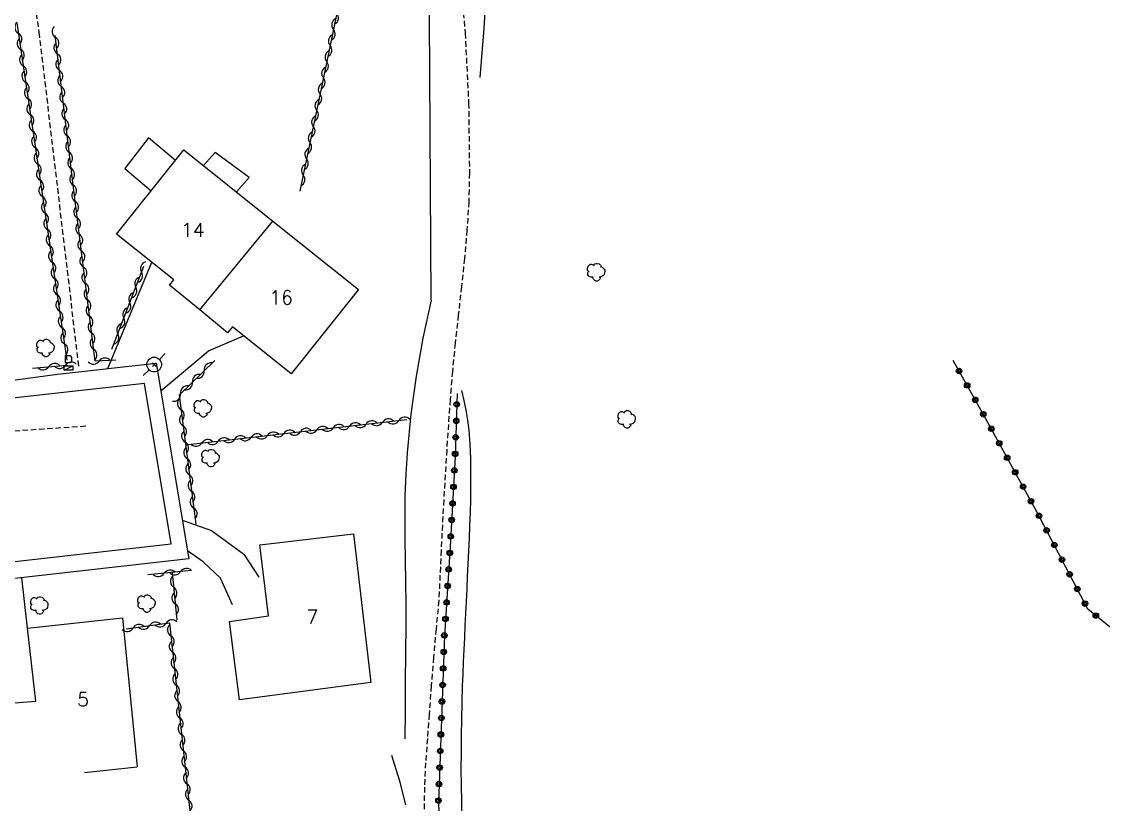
# Model space of a CAD drawing. Header units: millimetres. Extents: x 157000 to 158000, y 155000 to 156000.
# Drawn here: x 157265.4 to 157363.6, y 155252 to 155323 of the extents above; entities that cross this region are included whole.
import ezdxf
from ezdxf.enums import TextEntityAlignment as Align

# ---------------------------------------------------------------- set-up
doc = ezdxf.new("R2010")
doc.units = ezdxf.units.MM
doc.linetypes.add('DASHED', pattern=[0.75, 0.5, -0.25])
doc.layers.get('0').update_dxf_attribs({"linetype": 'CONTINUOUS'})
for name, color, linetype in [('W0001', 6, 'DASHED'), ('W0014', 7, 'CONTINUOUS'), ('W0017', 7, 'CONTINUOUS'), ('W0070', 7, 'DASHED'), ('W0101', 7, 'CONTINUOUS'), ('W0104', 1, 'CONTINUOUS'), ('W0211', 2, 'CONTINUOUS'), ('W0300', 7, 'CONTINUOUS'), ('W0310', 3, 'CONTINUOUS'), ('W0323', 7, 'CONTINUOUS'), ('W0438', 7, 'CONTINUOUS'), ('W0473', 7, 'CONTINUOUS'), ('W0991', 7, 'CONTINUOUS'), ('W1102', 7, 'CONTINUOUS')]:
    doc.layers.add(name, color=color, linetype=linetype)
doc.styles.get("Standard").update_dxf_attribs({"font": 'romans.shx', "width": 0.85})

# ---------------------------------------------------------------- blocks, each defined once
blk = doc.blocks.new('T300')
for p, q in [((-0.8, 0.514), (-0.857, 0.343)), ((-0.857, 0.343), (-0.857, 0.171)), ((-0.857, 0.171), (-0.743, 0.057)), ((-0.686, 0.629), (-0.8, 0.514)), ((-0.8, -0.057), (-0.743, 0.057)), ((-0.743, 0.057), (-0.686, 0.114)), ((-0.571, 0.686), (-0.686, 0.629)), ((-0.457, 0.686), (-0.571, 0.686)), ((-0.286, 0.629), (-0.457, 0.686)), ((-0.286, 0.629), (-0.171, 0.743)), ((-0.229, 0.571), (-0.286, 0.629)), ((-0.171, 0.743), (-0.057, 0.8)), ((-0.057, 0.8), (0.057, 0.8)), ((0.057, 0.8), (0.229, 0.743)), ((0.229, 0.743), (0.343, 0.629)), ((0.343, 0.629), (0.4, 0.514)), ((0.457, 0.457), (0.343, 0.457)), ((0.4, 0.514), (0.4, 0.457)), ((0.571, 0.4), (0.457, 0.457)), ((0.571, 0.4), (0.686, 0.286)), ((0.686, 0.286), (0.743, 0.171)), ((0.743, 0.057), (0.686, -0.171)), ((0.743, 0.171), (0.743, 0.057)), ((-0.8, -0.171), (-0.8, -0.057)), ((-0.8, -0.229), (-0.8, -0.171)), ((-0.743, -0.343), (-0.8, -0.229)), ((-0.686, -0.4), (-0.743, -0.343)), ((-0.514, -0.457), (-0.686, -0.4)), ((-0.4, -0.457), (-0.514, -0.457)), ((-0.4, -0.457), (-0.343, -0.457)), ((-0.343, -0.457), (-0.343, -0.4)), ((-0.343, -0.514), (-0.343, -0.457)), ((-0.286, -0.629), (-0.343, -0.514)), ((-0.171, -0.743), (-0.286, -0.629)), ((-0.057, -0.8), (-0.171, -0.743)), ((0.057, -0.8), (-0.057, -0.8)), ((0.171, -0.743), (0.057, -0.8)), ((0.229, -0.686), (0.171, -0.743)), ((0.286, -0.457), (0.229, -0.457)), ((0.286, -0.629), (0.229, -0.686)), ((0.457, -0.4), (0.286, -0.457)), ((0.343, -0.514), (0.286, -0.629)), ((0.343, -0.514), (0.343, -0.457)), ((0.571, -0.343), (0.457, -0.4)), ((0.629, -0.286), (0.571, -0.343)), ((0.686, -0.171), (0.629, -0.286))]:
    blk.add_line(p, q)
blk = doc.blocks.new('T473')
for p, q in [((0.500001, 0.500001), (1.000002, 1.000002)), ((-0.166667, 0.166667), (0.166667, -0.166667)), ((-0.166667, -0.166667), (0.166667, 0.166667)), ((-1.000002, -1.000002), (-0.500001, -0.500001))]:
    blk.add_line(p, q)
blk.add_ellipse((0, 0), major_axis=(0.471405, 0.471405), ratio=1, start_param=5.497787144, end_param=11.780972451)
blk = doc.blocks.new('T438')
for p, q in [((0.15, 1.1), (-0.3, 1.1)), ((-0.3, 1.1), (-0.3, 0.5)), ((-0.4, 0.2), (0.4, 0.2)), ((-0.4, -0.2), (-0.4, 0.2)), ((-0.3, 0.5), (0.15, 0.5)), ((0.3, 0.65), (0.3, 0.95)), ((0.4, 0.2), (0.4, -0.2))]:
    blk.add_line(p, q)
at = {"flags": 128}
for points in [[(-0.4, -0.2), (0.4, 0.2)], [(0.4, -0.2), (-0.4, -0.2)]]:
    blk.add_lwpolyline(points, dxfattribs=at)
for centre, major_axis, start_param, end_param in [((0.15, 0.95), (0.106, -0.106), 0.785398, 2.356194), ((0.15, 0.65), (0.106, 0.106), 3.926991, 5.497787)]:
    blk.add_ellipse(centre, major_axis=major_axis, ratio=1, start_param=start_param, end_param=end_param)
blk = doc.blocks.new('t310o')
at = {"color": 0, "linetype": 'Continuous'}
for centre, start, end in [((-0.5, 0.375), 216.8699, 323.1304), ((0.5, -0.375), 36.8699, 143.1303)]:
    blk.add_arc(centre, 0.625, start, end, dxfattribs=at)
blk = doc.blocks.new('t323o')
at = {"color": 0, "linetype": 'Continuous'}
for radius in [0.25, 0.15]:
    blk.add_circle((0, 0), radius, dxfattribs=at)

msp = doc.modelspace()

# ---------------------------------------------------------------- linework, layer by layer
at = {"layer": 'W0001'}
msp.add_lwpolyline([(157271.168, 155286.265), (157264.233, 155285.795)], dxfattribs=at)
at = {"layer": 'W0014'}
for points in [[(157215.394, 155283.947), (157239.949, 155287.122), (157268.62, 155290.993), (157277.576, 155292.001), (157280.522, 155274.243), (157261.488, 155272.087)], [(157262.814, 155273.793), (157278.937, 155275.613), (157276.505, 155290.16), (157250.891, 155287.304), (157232.465, 155284.728), (157217.578, 155282.779)]]:
    msp.add_lwpolyline(points, dxfattribs=at)
at = {"layer": 'W0017'}
for points in [[(157273.163, 155291.504), (157277.158, 155301.15)], [(157277.991, 155289.499), (157282.32, 155293.101), (157285.495, 155294.478)], [(157280.01, 155277.726), (157282.599, 155276.8), (157285.522, 155274.664), (157286.894, 155272.577)], [(157284.495, 155270.062), (157283.392, 155272.473), (157281.832, 155273.967), (157280.405, 155274.95)], [(157265.9, 155267.933), (157265.361, 155272.526)]]:
    msp.add_lwpolyline(points, dxfattribs=at)
at = {"layer": 'W0070'}
for points in [[(157261.605, 155359.391), (157266.923, 155322.019), (157270.512, 155291.732)], [(157304.24, 155334.591), (157305.05, 155328.284), (157305.615, 155321.95), (157305.934, 155315.599), (157306.007, 155309.241), (157305.938, 155306.658), (157305.781, 155304.079), (157305.557, 155301.507), (157305.287, 155298.939), (157304.997, 155296.378), (157304.713, 155293.816), (157304.455, 155291.25), (157304.245, 155288.68), (157303.94, 155284.125), (157303.668, 155279.567), (157303.431, 155275.008), (157303.227, 155270.447)], [(157303.225, 155270.447), (157302.972, 155267.87), (157302.742, 155265.29), (157302.534, 155262.709), (157302.348, 155260.126), (157302.188, 155257.929), (157302.025, 155255.73), (157301.913, 155253.525), (157301.905, 155251.318)]]:
    msp.add_lwpolyline(points, dxfattribs=at)
at = {"layer": 'W0101'}
for points in [[(157281.524, 155296.826), (157278.773, 155299.075), (157279.155, 155299.552), (157273.971, 155303.701), (157280.089, 155311.345), (157288.154, 155304.89)], [(157288.154, 155304.89), (157295.929, 155298.668)], [(157295.929, 155298.668), (157289.811, 155291.024), (157284.481, 155295.29), (157284.05, 155294.762), (157281.524, 155296.826)], [(157263.147, 155261.054), (157266.65, 155261.332), (157265.9, 155267.933), (157274.499, 155268.898)], [(157274.499, 155268.898), (157275.839, 155255.355)], [(157271.049, 155254.843), (157275.839, 155255.355)]]:
    msp.add_lwpolyline(points, dxfattribs=at)
msp.add_lwpolyline([(157295.477, 155276.503), (157297.054, 155263.009), (157285.124, 155261.449), (157284.217, 155268.546), (157287.76, 155269.07), (157286.977, 155275.519)], close=True, dxfattribs=at)
at = {"layer": 'W0104'}
for points in [[(157279.329, 155310.395), (157276.872, 155312.456), (157274.708, 155309.651), (157277.115, 155307.629)], [(157284.856, 155307.53), (157285.994, 155308.852), (157282.909, 155311.118), (157281.872, 155309.918)]]:
    msp.add_lwpolyline(points, dxfattribs=at)
at = {"layer": 'W0211'}
for points in [[(157306.984, 155317.916), (157307.348, 155322.366), (157307.605, 155326.823)], [(157305.351, 155250.657), (157305.302, 155252.161), (157305.274, 155253.666), (157305.265, 155255.17), (157305.273, 155256.675), (157305.293, 155258.179), (157305.321, 155259.683), (157305.354, 155261.186), (157305.39, 155262.69), (157305.423, 155263.79), (157305.466, 155264.889), (157305.517, 155265.988), (157305.573, 155267.086), (157305.631, 155268.184), (157305.689, 155269.283), (157305.743, 155270.381), (157305.792, 155271.48), (157305.842, 155272.639), (157305.897, 155273.798), (157305.952, 155274.958), (157306.006, 155276.117), (157306.053, 155277.276), (157306.092, 155278.437), (157306.119, 155279.597), (157306.13, 155280.758), (157306.131, 155282.051), (157306.119, 155283.344), (157306.072, 155284.638), (157305.969, 155285.929), (157305.857, 155286.831), (157305.711, 155287.728), (157305.533, 155288.618), (157305.321, 155289.502)], [(157298.934, 155256.413), (157299.633, 155254.183), (157300.198, 155251.915)]]:
    msp.add_lwpolyline(points, dxfattribs=at)
at = {"layer": 'W0300'}
for points in [[(157302.521, 155297.75), (157302.363, 155328.447)], [(157302.518, 155297.706), (157301.783, 155294.278), (157301.176, 155290.825), (157300.697, 155287.352), (157300.347, 155283.863), (157300.221, 155281.914), (157300.154, 155279.962), (157300.134, 155278.01), (157300.148, 155276.059), (157300.18, 155274.11), (157300.214, 155272.161), (157300.236, 155270.212), (157300.234, 155268.263), (157300.211, 155265.675), (157300.185, 155263.086), (157300.158, 155260.498), (157300.129, 155257.91)]]:
    msp.add_lwpolyline(points, dxfattribs=at)
at = {"layer": 'W0310'}
for points in [[(157294.366, 155325.67), (157290.609, 155307.598)], [(157264.91, 155322.879), (157269.447, 155292.269)], [(157273.899, 155292.262), (157272.018, 155292.162), (157270.061, 155307.92), (157268.397, 155321.729)], [(157273.547, 155293.267), (157276.455, 155300.802)], [(157282.877, 155292.238), (157279.639, 155289.096), (157281.157, 155277.392)], [(157266.331, 155291.55), (157269.503, 155291.823)], [(157280.224, 155284.585), (157300.314, 155286.88)], [(157280.732, 155273.168), (157276.802, 155272.779)], [(157279.027, 155272.999), (157279.429, 155268.67)], [(157274.832, 155267.879), (157278.773, 155268.425), (157281.651, 155241.898), (157272.803, 155236.26)]]:
    msp.add_lwpolyline(points, dxfattribs=at)
at = {"layer": 'W0323'}
for points in [[(157370.548, 155264.549), (157366.121, 155266.464), (157362.141, 155269.685), (157357.515, 155278.512), (157352.733, 155287.225), (157349.917, 155292.238)], [(157304.884, 155289.247), (157304.705, 155283.506), (157304.263, 155275.359), (157303.728, 155267.24), (157303.183, 155252.091), (157303.342, 155247.824), (157303.458, 155244.113), (157304.981, 155240.917), (157311.188, 155228.629)]]:
    msp.add_lwpolyline(points, dxfattribs=at)
at = {"layer": 'W1102'}
msp.add_lwpolyline([(157281.524, 155296.826), (157288.154, 155304.89)], dxfattribs=at)

# ---------------------------------------------------------------- block references
at = {"layer": 'W0300'}
for p in [(157317.554, 155300.251), (157267.56, 155293.368), (157281.838, 155287.894), (157320.321, 155286.893), (157282.541, 155283.375), (157267.002, 155270.005), (157276.726, 155270.172)]:
    msp.add_blockref('T300', p, dxfattribs=at)
at = {"layer": 'W0310'}
for p, rotation in [((157293.967, 155323.753), 258.2560215054554), ((157265.048, 155321.945), 278.4309713645059), ((157268.418, 155321.559), 96.8710763477781), ((157293.662, 155322.284), 258.2560215054554), ((157293.357, 155320.815), 258.2560215054554), ((157265.268, 155320.461), 278.4309713645059), ((157268.597, 155320.069), 96.8710763477781), ((157265.488, 155318.977), 278.4309713645059), ((157268.776, 155318.58), 96.8710763477781), ((157293.051, 155319.347), 258.2560215054554), ((157292.746, 155317.878), 258.2560215054554), ((157265.708, 155317.493), 278.4309713645059), ((157268.956, 155317.091), 96.8710763477781), ((157265.928, 155316.01), 278.4309713645059), ((157292.441, 155316.41), 258.2560215054554), ((157269.135, 155315.602), 96.8710763477781), ((157292.136, 155314.941), 258.2560215054554), ((157266.148, 155314.526), 278.4309713645059), ((157269.315, 155314.112), 96.8710763477781), ((157266.368, 155313.042), 278.4309713645059), ((157291.83, 155313.472), 258.2560215054554), ((157269.494, 155312.623), 96.8710763477781), ((157291.525, 155312.004), 258.2560215054554), ((157266.588, 155311.558), 278.4309713645059), ((157269.674, 155311.134), 96.8710763477781), ((157266.808, 155310.074), 278.4309713645059), ((157291.22, 155310.535), 258.2560215054554), ((157269.853, 155309.645), 96.8710763477781), ((157290.914, 155309.067), 258.2560215054554), ((157267.028, 155308.591), 278.4309713645059), ((157270.033, 155308.156), 96.8710763477781), ((157267.248, 155307.107), 278.4309713645059), ((157270.217, 155306.667), 97.07936627381403), ((157267.468, 155305.623), 278.4309713645059), ((157270.401, 155305.178), 97.07936627381403), ((157267.688, 155304.139), 278.4309713645059), ((157270.586, 155303.69), 97.07936627381403), ((157267.908, 155302.656), 278.4309713645059), ((157270.771, 155302.201), 97.07936627381403), ((157268.127, 155301.172), 278.4309713645059), ((157270.956, 155300.713), 97.07936627381403), ((157276.247, 155300.264), 68.89678692281257), ((157268.347, 155299.688), 278.4309713645059), ((157271.141, 155299.224), 97.07936627381403), ((157268.567, 155298.204), 278.4309713645059), ((157275.707, 155298.865), 68.89678692281257), ((157271.326, 155297.736), 97.07936627381403), ((157275.167, 155297.465), 68.89678692281257), ((157268.787, 155296.72), 278.4309713645059), ((157271.511, 155296.247), 97.07936627381403), ((157274.627, 155296.066), 68.89678692281257), ((157269.007, 155295.237), 278.4309713645059), ((157271.696, 155294.758), 97.07936627381403), ((157274.087, 155294.666), 68.89678692281257), ((157269.227, 155293.753), 278.4309713645059), ((157271.88, 155293.27), 97.07936627381403), ((157269.32, 155291.807), 4.919072383357985), ((157272.401, 155292.182), 183.0431627848487), ((157281.934, 155291.323), 224.1379342054851), ((157267.825, 155291.679), 4.919072383357985), ((157280.858, 155290.278), 224.1379342054851), ((157279.781, 155289.234), 224.1379342054851), ((157279.806, 155287.805), 277.3899660419737), ((157279.999, 155286.317), 277.3899660419737), ((157292.146, 155285.947), 6.516986550469997), ((157293.637, 155286.117), 6.516986550469997), ((157295.127, 155286.287), 6.516986550469997), ((157296.617, 155286.458), 6.516986550469997), ((157298.108, 155286.628), 6.516986550469997), ((157299.598, 155286.798), 6.516986550469997), ((157280.192, 155284.83), 277.3899660419737), ((157283.205, 155284.925), 6.516986550469997), ((157284.695, 155285.096), 6.516986550469997), ((157286.185, 155285.266), 6.516986550469997), ((157287.676, 155285.436), 6.516986550469997), ((157289.166, 155285.606), 6.516986550469997), ((157290.656, 155285.777), 6.516986550469997), ((157280.385, 155283.342), 277.3899660419737), ((157281.714, 155284.755), 6.516986550469997), ((157280.578, 155281.855), 277.3899660419737), ((157280.771, 155280.367), 277.3899660419737), ((157280.964, 155278.88), 277.3899660419737), ((157278.295, 155272.927), 185.6528484120921), ((157279.787, 155273.075), 185.6528484120921), ((157279.152, 155271.657), 275.3053907959563), ((157279.29, 155270.164), 275.3053907959563), ((157276.965, 155268.174), 7.887747927071071), ((157278.45, 155268.38), 7.887747927071071), ((157275.479, 155267.969), 7.887747927071071), ((157278.9, 155267.258), 276.1919853304295), ((157279.061, 155265.766), 276.1919853304295), ((157279.223, 155264.275), 276.1919853304295), ((157279.385, 155262.784), 276.1919853304295), ((157279.547, 155261.293), 276.1919853304295), ((157279.709, 155259.801), 276.1919853304295), ((157279.87, 155258.31), 276.1919853304295), ((157280.032, 155256.819), 276.1919853304295), ((157280.194, 155255.328), 276.1919853304295), ((157280.356, 155253.836), 276.1919853304295), ((157280.518, 155252.345), 276.1919853304295)]:
    msp.add_blockref('t310o', p, dxfattribs=dict(at, rotation=rotation))
at = {"layer": 'W0323'}
for p, rotation in [((157350.455, 155291.281), 119.3237026791125), ((157351.189, 155289.973), 119.3237026791125), ((157304.853, 155288.26), 268.2141398625552), ((157351.924, 155288.665), 119.3237026791125), ((157352.659, 155287.357), 119.3237026791125), ((157304.806, 155286.76), 268.2141398625552), ((157353.382, 155286.043), 118.7595245126011), ((157304.76, 155285.261), 268.2141398625552), ((157354.103, 155284.728), 118.7595245126011), ((157304.713, 155283.762), 268.2141398625552), ((157354.825, 155283.413), 118.7595245126011), ((157304.638, 155282.264), 266.8945708357237), ((157355.547, 155282.098), 118.7595245126011), ((157304.556, 155280.766), 266.8945708357237), ((157356.269, 155280.783), 118.7595245126011), ((157304.475, 155279.268), 266.8945708357237), ((157356.99, 155279.468), 118.7595245126011), ((157357.705, 155278.15), 117.6578587817235), ((157304.394, 155277.77), 266.8945708357237), ((157304.313, 155276.272), 266.8945708357237), ((157358.401, 155276.821), 117.6578587817235), ((157359.098, 155275.492), 117.6578587817235), ((157304.225, 155274.775), 266.2299555958222), ((157359.794, 155274.164), 117.6578587817235), ((157304.126, 155273.278), 266.2299555958222), ((157360.49, 155272.835), 117.6578587817235), ((157304.027, 155271.782), 266.2299555958222), ((157361.186, 155271.506), 117.6578587817235), ((157303.929, 155270.285), 266.2299555958222), ((157361.883, 155270.178), 117.6578587817235), ((157303.83, 155268.788), 266.2299555958222), ((157362.874, 155269.091), 141.0168752898177), ((157303.731, 155267.291), 266.2299555958222), ((157303.676, 155265.792), 267.9396172308239), ((157303.622, 155264.293), 267.9396172308239), ((157303.568, 155262.794), 267.9396172308239), ((157303.514, 155261.295), 267.9396172308239), ((157303.46, 155259.796), 267.9396172308239), ((157303.406, 155258.297), 267.9396172308239), ((157303.352, 155256.798), 267.9396172308239), ((157303.298, 155255.299), 267.9396172308239), ((157303.244, 155253.8), 267.9396172308239), ((157303.191, 155252.301), 267.9396172308239)]:
    msp.add_blockref('t323o', p, dxfattribs=dict(at, rotation=rotation))
at = {"layer": 'W0438'}
msp.add_blockref('T438', (157269.605, 155291.554), dxfattribs=at)
at = {"layer": 'W0473'}
msp.add_blockref('T473', (157277.385, 155291.871), dxfattribs=at)

# ---------------------------------------------------------------- texts
at = {"layer": 'W0991'}
for s, p in [('14', (157280.886, 155304.086)), ('16', (157288.907, 155297.957)), ('7', (157291.741, 155268.976)), ('5', (157270.933, 155261.484))]:
    msp.add_text(s, height=1.25, dxfattribs=at).set_placement(p, align=Align.MIDDLE_CENTER)

doc.saveas('drawing.dxf')
